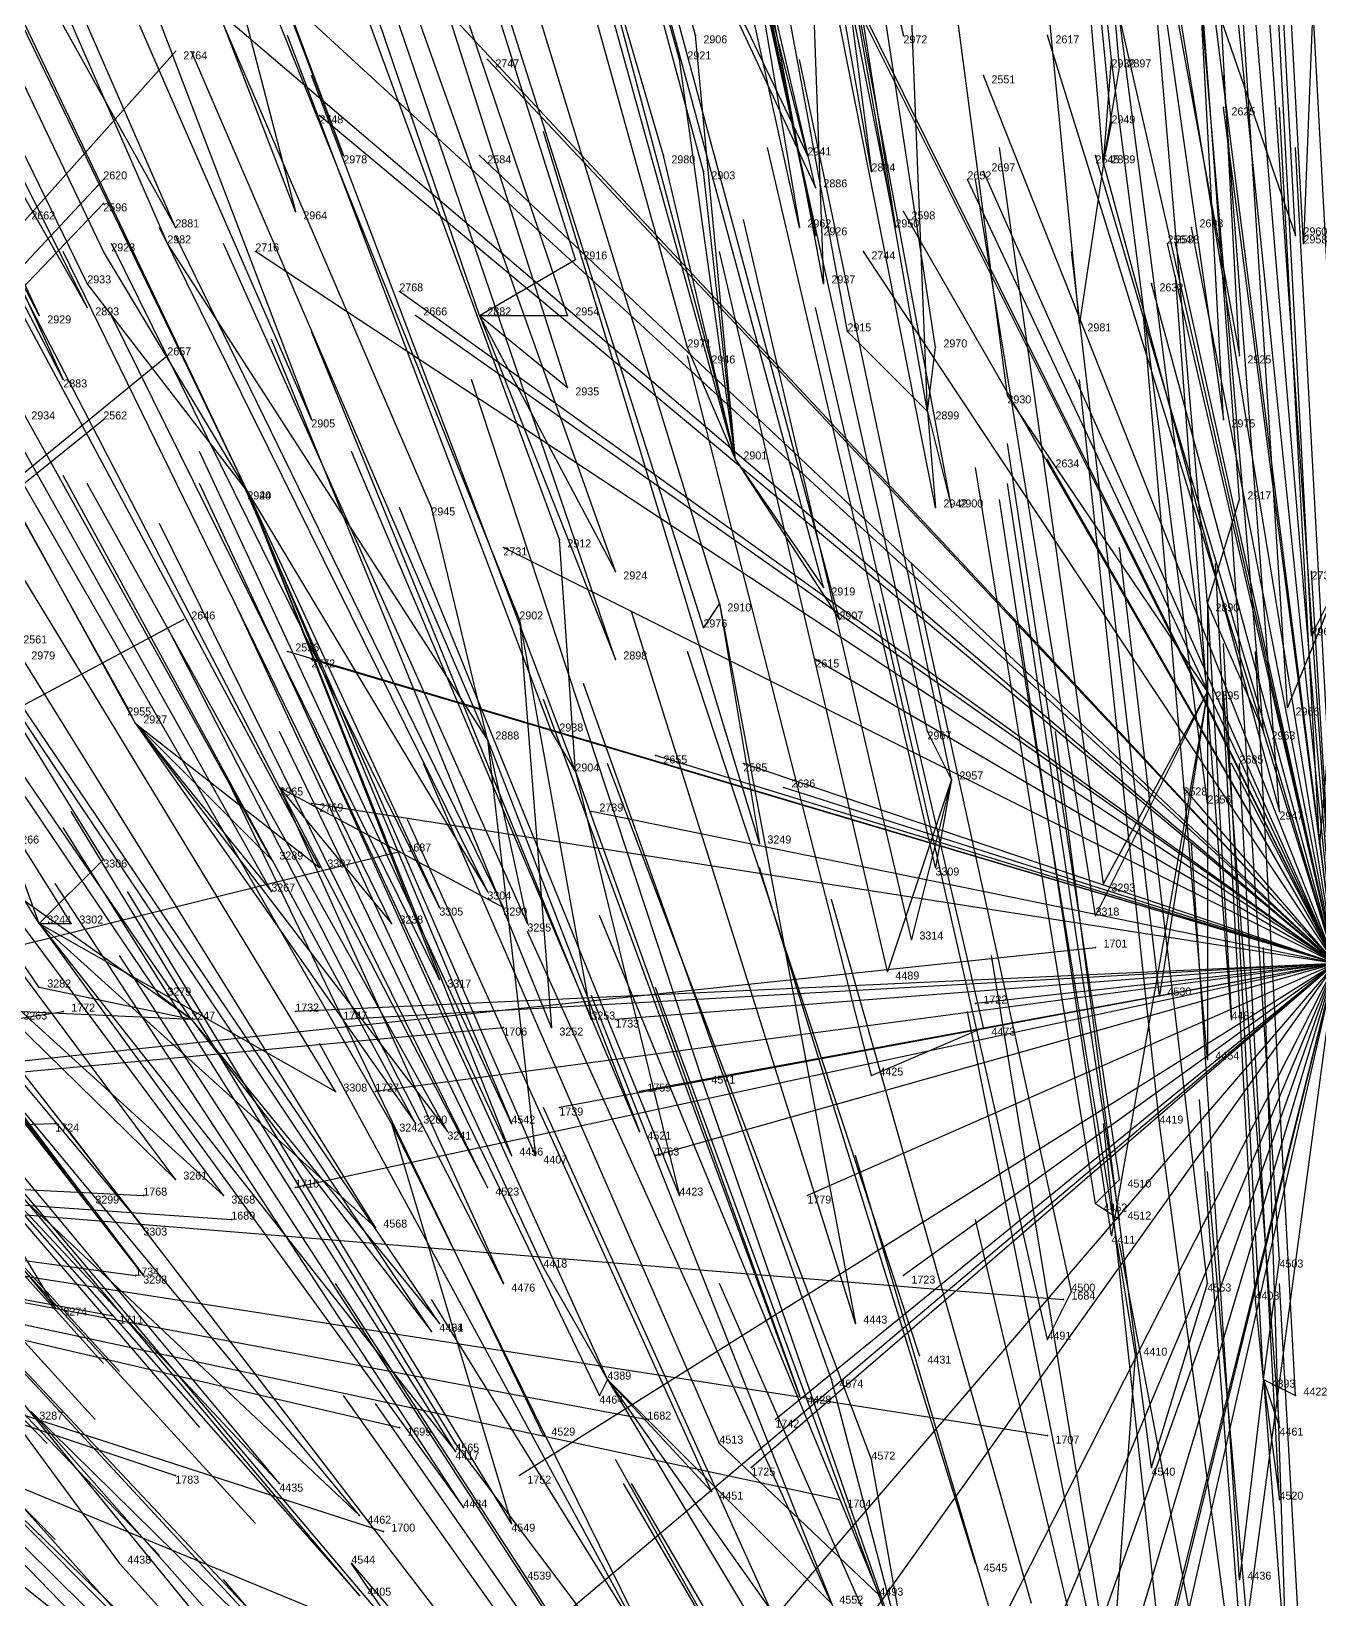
# Model space of a CAD drawing. Extents: x -0.5 to 0.59, y -0.5 to 0.58.
# Drawn here: x -0.169 to -0.008, y 0.1605 to 0.3565 of the extents above; entities that cross this region are included whole.
import ezdxf

# ---------------------------------------------------------------- set-up
doc = ezdxf.new("R2010")
doc.units = 0
for name, color, linetype in [('Facilities', 3, 'CONTINUOUS'), ('Facilities_lines', 3, 'CONTINUOUS'), ('Normals', 1, 'CONTINUOUS'), ('Source_points', 5, 'CONTINUOUS'), ('Text', 3, 'CONTINUOUS')]:
    doc.layers.add(name, color=color, linetype=linetype)

msp = doc.modelspace()

# ---------------------------------------------------------------- linework, layer by layer
at = {"layer": 'Facilities', "color": 3}
for p in [(-0.035, 0.34, -0.855), (-0.113, 0.321, -0.851), (-0.057, 0.309, -0.785), (-0.081, 0.303, -0.785), (-0.142, 0.299, -0.828), (-0.083, 0.285, -0.741), (-0.022, 0.285, -0.714), (-0.108, 0.283, -0.759), (-0.022, 0.274, -0.686), (-0.156, 0.27, -0.78), (-0.112, 0.268, -0.727), (-0.101, 0.264, -0.708), (-0.054, 0.263, -0.672), (-0.138, 0.262, -0.74), (-0.168, 0.245, -0.743), (-0.149, 0.233, -0.692), (-0.064, 0.226, -0.587), (-0.124, 0.22, -0.631), (-0.036, 0.21, -0.532), (-0.042, 0.193, -0.494), (-0.058, 0.191, -0.498), (-0.097, 0.188, -0.53), (-0.015, 0.188, -0.471), (-0.105, 0.181, -0.524), (-0.029, 0.177, -0.449), (-0.051, 0.165, -0.431), (-0.063, 0.161, -0.433)]:
    msp.add_point(p, dxfattribs=at)
at = {"layer": 'Facilities_lines', "color": 3}
for p, q in [((-0.156, 0.411, -1.1), (-0.136, 0.334, -0.9)), ((-0.156, 0.411, -1.1), (-0.13, 0.341, -0.912)), ((-0.105, 0.41, -1.057), (-0.071, 0.337, -0.862)), ((-0.105, 0.41, -1.057), (-0.072, 0.341, -0.871)), ((-0.073, 0.408, -1.037), (-0.064, 0.339, -0.863)), ((-0.073, 0.408, -1.037), (-0.07, 0.325, -0.832)), ((-0.073, 0.408, -1.037), (-0.061, 0.332, -0.844)), ((-0.073, 0.408, -1.037), (-0.06, 0.356, -0.903)), ((-0.191, 0.404, -1.118), (-0.151, 0.332, -0.912)), ((-0.006, 0.24, -1.25), (-0.026, 0.397, -1.25)), ((-0.006, 0.24, -1.25), (-0.019, 0.394, -1.25)), ((-0.032, 0.392, -0.984), (-0.018, 0.316, -0.79)), ((-0.032, 0.392, -0.984), (-0.011, 0.331, -0.828)), ((-0.032, 0.392, -0.984), (-0.02, 0.308, -0.771)), ((-0.006, 0.24, -1.25), (-0.04, 0.389, -1.25)), ((-0.006, 0.24, -1.25), (-0.08, 0.388, -1.25)), ((-0.006, 0.24, -1.25), (-0.079, 0.387, -1.25)), ((-0.198, 0.385, -1.082), (-0.165, 0.313, -0.884)), ((-0.198, 0.385, -1.082), (-0.162, 0.322, -0.9)), ((-0.198, 0.385, -1.082), (-0.168, 0.321, -0.905)), ((-0.082, 0.385, -0.985), (-0.071, 0.331, -0.847)), ((-0.082, 0.385, -0.985), (-0.073, 0.332, -0.851)), ((-0.008, 0.381, -0.952), (-0.01, 0.33, -0.826)), ((-0.158, 0.371, -1.007), (-0.134, 0.308, -0.84)), ((-0.006, 0.24, -1.25), (-0.015, 0.369, -1.25)), ((-0.006, 0.24, -1.25), (-0.027, 0.368, -1.25)), ((-0.006, 0.24, -1.25), (-0.143, 0.366, -1.25)), ((-0.006, 0.24, -1.25), (-0.019, 0.366, -1.25)), ((-0.006, 0.24, -1.25), (-0.148, 0.361, -1.25)), ((-0.006, 0.24, -1.25), (-0.117, 0.359, -1.25)), ((-0.057, 0.309, -0.785), (-0.059, 0.359, -0.909)), ((-0.081, 0.303, -0.785), (-0.086, 0.356, -0.915)), ((-0.006, 0.24, -1.25), (-0.042, 0.356, -1.25)), ((-0.273, 0.217, -1.25), (-0.151, 0.354, -1.25)), ((-0.006, 0.24, -1.25), (-0.112, 0.353, -1.25)), ((-0.081, 0.303, -0.785), (-0.088, 0.353, -0.91)), ((-0.035, 0.34, -0.855), (-0.034, 0.353, -0.886)), ((-0.006, 0.24, -1.25), (-0.05, 0.351, -1.25)), ((-0.035, 0.34, -0.855), (-0.033, 0.352, -0.884)), ((-0.006, 0.24, -1.25), (-0.02, 0.347, -1.25)), ((-0.006, 0.24, -1.25), (-0.133, 0.346, -1.25)), ((-0.035, 0.34, -0.855), (-0.034, 0.345, -0.868)), ((-0.006, 0.24, -1.25), (-0.113, 0.341, -1.25)), ((-0.081, 0.303, -0.785), (-0.09, 0.341, -0.88)), ((-0.035, 0.34, -0.855), (-0.038, 0.32, -0.805)), ((-0.006, 0.24, -1.25), (-0.036, 0.341, -1.25)), ((-0.035, 0.34, -0.855), (-0.013, 0.259, -0.648)), ((-0.273, 0.217, -1.25), (-0.16, 0.338, -1.25)), ((-0.081, 0.303, -0.785), (-0.085, 0.339, -0.873)), ((-0.006, 0.24, -1.25), (-0.052, 0.338, -1.25)), ((-0.006, 0.24, -1.25), (-0.05, 0.339, -1.25)), ((-0.273, 0.217, -1.25), (-0.16, 0.335, -1.25)), ((-0.006, 0.24, -1.25), (-0.06, 0.334, -1.25)), ((-0.006, 0.24, -1.25), (-0.024, 0.332, -1.25)), ((-0.112, 0.268, -0.727), (-0.152, 0.33, -0.909)), ((-0.006, 0.24, -1.25), (-0.027, 0.33, -1.25)), ((-0.006, 0.24, -1.25), (-0.026, 0.33, -1.25)), ((-0.142, 0.299, -0.828), (-0.16, 0.329, -0.915)), ((-0.006, 0.24, -1.25), (-0.141, 0.329, -1.25)), ((-0.113, 0.321, -0.851), (-0.101, 0.328, -0.858)), ((-0.006, 0.24, -1.25), (-0.065, 0.329, -1.25)), ((-0.142, 0.299, -0.828), (-0.162, 0.325, -0.909)), ((-0.006, 0.24, -1.25), (-0.123, 0.324, -1.25)), ((-0.006, 0.24, -1.25), (-0.029, 0.325, -1.25)), ((-0.006, 0.24, -1.25), (-0.121, 0.321, -1.25)), ((-0.113, 0.321, -0.851), (-0.096, 0.278, -0.735)), ((-0.113, 0.321, -0.851), (-0.096, 0.289, -0.76)), ((-0.113, 0.321, -0.851), (-0.102, 0.312, -0.82)), ((-0.113, 0.321, -0.851), (-0.102, 0.321, -0.843)), ((-0.057, 0.309, -0.785), (-0.067, 0.319, -0.816)), ((-0.273, 0.217, -1.25), (-0.152, 0.316, -1.25)), ((-0.081, 0.303, -0.785), (-0.087, 0.317, -0.823)), ((-0.057, 0.309, -0.785), (-0.056, 0.317, -0.805)), ((-0.081, 0.303, -0.785), (-0.084, 0.315, -0.816)), ((-0.022, 0.274, -0.686), (-0.047, 0.311, -0.786)), ((-0.273, 0.217, -1.25), (-0.16, 0.308, -1.25)), ((-0.057, 0.309, -0.785), (-0.054, 0.297, -0.755)), ((-0.057, 0.309, -0.785), (-0.056, 0.297, -0.756)), ((-0.081, 0.303, -0.785), (-0.068, 0.283, -0.728)), ((-0.081, 0.303, -0.785), (-0.07, 0.287, -0.738)), ((-0.006, 0.24, -1.25), (-0.042, 0.303, -1.25)), ((-0.142, 0.299, -0.828), (-0.142, 0.299, -0.828)), ((-0.142, 0.299, -0.828), (-0.112, 0.249, -0.682)), ((-0.142, 0.299, -0.828), (-0.118, 0.247, -0.684)), ((-0.142, 0.299, -0.828), (-0.118, 0.238, -0.663)), ((-0.142, 0.299, -0.828), (-0.109, 0.216, -0.605)), ((-0.142, 0.299, -0.828), (-0.109, 0.22, -0.615)), ((-0.022, 0.285, -0.714), (-0.018, 0.298, -0.748)), ((-0.112, 0.268, -0.727), (-0.119, 0.297, -0.8)), ((-0.101, 0.264, -0.708), (-0.103, 0.293, -0.776)), ((-0.006, 0.24, -1.25), (-0.11, 0.292, -1.25)), ((-0.005, 0.289, -0.722), (-0.012, 0.272, -0.68)), ((-0.006, 0.24, -1.25), (-0.009, 0.289, -1.25)), ((-0.005, 0.289, -0.722), (-0.009, 0.281, -0.703)), ((-0.005, 0.289, -0.722), (-0.008, 0.255, -0.637)), ((-0.083, 0.285, -0.741), (-0.085, 0.282, -0.737)), ((-0.083, 0.285, -0.741), (-0.078, 0.255, -0.667)), ((-0.083, 0.285, -0.741), (-0.066, 0.195, -0.515)), ((-0.022, 0.285, -0.714), (-0.015, 0.269, -0.673)), ((-0.022, 0.285, -0.714), (-0.022, 0.228, -0.573)), ((-0.022, 0.285, -0.714), (-0.019, 0.233, -0.585)), ((-0.273, 0.217, -1.25), (-0.15, 0.283, -1.25)), ((-0.108, 0.283, -0.759), (-0.104, 0.232, -0.635)), ((-0.108, 0.283, -0.759), (-0.099, 0.233, -0.633)), ((-0.006, 0.24, -1.25), (-0.137, 0.279, -1.25)), ((-0.006, 0.24, -1.25), (-0.134, 0.278, -1.25)), ((-0.006, 0.24, -1.25), (-0.071, 0.278, -1.25)), ((-0.022, 0.274, -0.686), (-0.036, 0.246, -0.622)), ((-0.022, 0.274, -0.686), (-0.035, 0.25, -0.63)), ((-0.022, 0.274, -0.686), (-0.034, 0.206, -0.522)), ((-0.022, 0.274, -0.686), (-0.028, 0.236, -0.595)), ((-0.022, 0.274, -0.686), (-0.022, 0.26, -0.653)), ((-0.156, 0.27, -0.78), (-0.157, 0.272, -0.784)), ((-0.156, 0.27, -0.78), (-0.117, 0.219, -0.62)), ((-0.156, 0.27, -0.78), (-0.121, 0.22, -0.628)), ((-0.156, 0.27, -0.78), (-0.139, 0.249, -0.714)), ((-0.156, 0.27, -0.78), (-0.139, 0.253, -0.722)), ((-0.156, 0.27, -0.78), (-0.133, 0.252, -0.712)), ((-0.101, 0.264, -0.708), (-0.104, 0.269, -0.721)), ((-0.054, 0.263, -0.672), (-0.057, 0.269, -0.686)), ((-0.112, 0.268, -0.727), (-0.107, 0.245, -0.669)), ((-0.112, 0.268, -0.727), (-0.106, 0.216, -0.601)), ((-0.112, 0.268, -0.727), (-0.093, 0.219, -0.594)), ((-0.006, 0.24, -1.25), (-0.091, 0.266, -1.25)), ((-0.006, 0.24, -1.25), (-0.08, 0.265, -1.25)), ((-0.006, 0.24, -1.25), (-0.019, 0.265, -1.25)), ((-0.101, 0.264, -0.708), (-0.088, 0.211, -0.573)), ((-0.101, 0.264, -0.708), (-0.073, 0.186, -0.499)), ((-0.054, 0.263, -0.672), (-0.062, 0.239, -0.617)), ((-0.054, 0.263, -0.672), (-0.059, 0.243, -0.626)), ((-0.054, 0.263, -0.672), (-0.056, 0.252, -0.645)), ((-0.201, 0.262, -0.825), (-0.151, 0.213, -0.652)), ((-0.201, 0.262, -0.825), (-0.145, 0.211, -0.64)), ((-0.201, 0.262, -0.825), (-0.155, 0.201, -0.634)), ((-0.201, 0.262, -0.825), (-0.162, 0.21, -0.663)), ((-0.201, 0.262, -0.825), (-0.155, 0.207, -0.646)), ((-0.138, 0.262, -0.74), (-0.124, 0.245, -0.687)), ((-0.138, 0.262, -0.74), (-0.11, 0.247, -0.675)), ((-0.138, 0.262, -0.74), (-0.11, 0.2, -0.569)), ((-0.138, 0.262, -0.74), (-0.112, 0.212, -0.599)), ((-0.006, 0.24, -1.25), (-0.075, 0.262, -1.25)), ((-0.006, 0.24, -1.25), (-0.025, 0.262, -1.25)), ((-0.006, 0.24, -1.25), (-0.134, 0.26, -1.25)), ((-0.006, 0.24, -1.25), (-0.099, 0.259, -1.25)), ((-0.149, 0.233, -0.692), (-0.18, 0.255, -0.781)), ((-0.168, 0.245, -0.743), (-0.172, 0.256, -0.77)), ((-0.273, 0.217, -1.25), (-0.123, 0.254, -1.25)), ((-0.168, 0.245, -0.743), (-0.16, 0.253, -0.748)), ((-0.168, 0.245, -0.743), (-0.164, 0.245, -0.737)), ((-0.168, 0.245, -0.743), (-0.131, 0.224, -0.649)), ((-0.168, 0.245, -0.743), (-0.116, 0.179, -0.533)), ((-0.168, 0.245, -0.743), (-0.115, 0.172, -0.518)), ((-0.168, 0.245, -0.743), (-0.126, 0.207, -0.606)), ((-0.273, 0.217, -1.25), (-0.036, 0.242, -1.25)), ((-0.006, 0.24, -1.25), (-0.136, 0.212, -1.25)), ((-0.006, 0.24, -1.25), (-0.136, 0.234, -1.25)), ((-0.006, 0.24, -1.25), (-0.13, 0.233, -1.25)), ((-0.006, 0.24, -1.25), (-0.126, 0.224, -1.25)), ((-0.006, 0.24, -1.25), (-0.115, 0.148, -1.25)), ((-0.006, 0.24, -1.25), (-0.108, 0.176, -1.25)), ((-0.006, 0.24, -1.25), (-0.103, 0.222, -1.25)), ((-0.006, 0.24, -1.25), (-0.096, 0.233, -1.25)), ((-0.006, 0.24, -1.25), (-0.093, 0.224, -1.25)), ((-0.006, 0.24, -1.25), (-0.091, 0.216, -1.25)), ((-0.006, 0.24, -1.25), (-0.085, 0.148, -1.25)), ((-0.006, 0.24, -1.25), (-0.079, 0.177, -1.25)), ((-0.006, 0.24, -1.25), (-0.076, 0.102, -1.25)), ((-0.006, 0.24, -1.25), (-0.076, 0.183, -1.25)), ((-0.006, 0.24, -1.25), (-0.072, 0.211, -1.25)), ((-0.006, 0.24, -1.25), (-0.068, 0.153, -1.25)), ((-0.006, 0.24, -1.25), (-0.062, 0.107, -1.25)), ((-0.006, 0.24, -1.25), (-0.06, 0.201, -1.25)), ((-0.006, 0.24, -1.25), (-0.051, 0.235, -1.25)), ((-0.006, 0.24, -1.25), (-0.045, 0.082, -1.25)), ((-0.006, 0.24, -1.25), (-0.043, 0.136, -1.25)), ((-0.006, 0.24, -1.25), (-0.038, 0.133, -1.25)), ((-0.006, 0.24, -1.25), (-0.035, 0.124, -1.25)), ((-0.006, 0.24, -1.25), (-0.026, 0.152, -1.25)), ((-0.006, 0.24, -1.25), (-0.022, 0.121, -1.25)), ((-0.149, 0.233, -0.692), (-0.168, 0.237, -0.726)), ((-0.149, 0.233, -0.692), (-0.153, 0.236, -0.703)), ((-0.273, 0.217, -1.25), (-0.165, 0.234, -1.25)), ((-0.149, 0.233, -0.692), (-0.171, 0.234, -0.724)), ((-0.273, 0.217, -1.25), (-0.11, 0.232, -1.25)), ((-0.149, 0.233, -0.692), (-0.119, 0.194, -0.57)), ((-0.149, 0.233, -0.692), (-0.118, 0.195, -0.569)), ((-0.064, 0.226, -0.587), (-0.05, 0.232, -0.592)), ((-0.059, 0.15, -0.403), (-0.085, 0.225, -0.602)), ((-0.273, 0.217, -1.25), (-0.166, 0.22, -1.25)), ((-0.18, 0.22, -0.711), (-0.166, 0.197, -0.643)), ((-0.18, 0.22, -0.711), (-0.128, 0.161, -0.514)), ((-0.18, 0.22, -0.711), (-0.138, 0.175, -0.557)), ((-0.18, 0.22, -0.711), (-0.128, 0.171, -0.533)), ((-0.124, 0.22, -0.631), (-0.109, 0.17, -0.505)), ((-0.124, 0.22, -0.631), (-0.089, 0.149, -0.434)), ((-0.016, 0.131, -0.329), (-0.028, 0.22, -0.555)), ((-0.197, 0.218, -0.736), (-0.158, 0.165, -0.571)), ((-0.197, 0.218, -0.736), (-0.148, 0.158, -0.542)), ((-0.273, 0.217, -1.25), (-0.092, 0.183, -1.25)), ((-0.273, 0.217, -1.25), (-0.04, 0.198, -1.25)), ((-0.273, 0.217, -1.25), (-0.144, 0.208, -1.25)), ((-0.273, 0.217, -1.25), (-0.123, 0.182, -1.25)), ((-0.273, 0.217, -1.25), (-0.125, 0.169, -1.25)), ((-0.273, 0.217, -1.25), (-0.082, 0.138, -1.25)), ((-0.273, 0.217, -1.25), (-0.068, 0.173, -1.25)), ((-0.273, 0.217, -1.25), (-0.042, 0.181, -1.25)), ((-0.273, 0.217, -1.25), (-0.159, 0.196, -1.25)), ((-0.273, 0.217, -1.25), (-0.156, 0.201, -1.25)), ((-0.273, 0.217, -1.25), (-0.155, 0.211, -1.25)), ((-0.273, 0.217, -1.25), (-0.151, 0.176, -1.25)), ((-0.036, 0.21, -0.532), (-0.033, 0.213, -0.538)), ((-0.036, 0.21, -0.532), (-0.033, 0.208, -0.527)), ((-0.097, 0.188, -0.53), (-0.105, 0.202, -0.57)), ((-0.015, 0.188, -0.471), (-0.013, 0.203, -0.507)), ((-0.029, 0.177, -0.449), (-0.022, 0.2, -0.502)), ((-0.042, 0.193, -0.494), (-0.039, 0.199, -0.508)), ((-0.015, 0.188, -0.471), (-0.016, 0.198, -0.497)), ((-0.034, 0.15, -0.385), (-0.031, 0.191, -0.484)), ((-0.097, 0.188, -0.53), (-0.098, 0.186, -0.526)), ((-0.097, 0.188, -0.53), (-0.084, 0.174, -0.482)), ((-0.097, 0.188, -0.53), (-0.067, 0.138, -0.383)), ((-0.097, 0.188, -0.53), (-0.046, 0.116, -0.313)), ((-0.097, 0.188, -0.53), (-0.069, 0.16, -0.436)), ((-0.059, 0.15, -0.403), (-0.069, 0.188, -0.499)), ((-0.015, 0.188, -0.471), (-0.018, 0.163, -0.411)), ((-0.015, 0.188, -0.471), (-0.011, 0.186, -0.467)), ((-0.015, 0.188, -0.471), (-0.012, 0.149, -0.374)), ((-0.015, 0.188, -0.471), (-0.013, 0.182, -0.455)), ((-0.015, 0.188, -0.471), (-0.013, 0.173, -0.434)), ((-0.169, 0.184, -0.624), (-0.11, 0.126, -0.418)), ((-0.07, 0.119, -0.345), (-0.116, 0.18, -0.535)), ((-0.063, 0.161, -0.433), (-0.083, 0.18, -0.496)), ((-0.19, 0.178, -0.65), (-0.123, 0.125, -0.439)), ((-0.059, 0.15, -0.403), (-0.064, 0.178, -0.473)), ((-0.088, 0.105, -0.342), (-0.129, 0.165, -0.524)), ((-0.081, 0.123, -0.368), (-0.108, 0.164, -0.49))]:
    msp.add_line(p, q, dxfattribs=at)
at = {"layer": 'Normals', "color": 1}
for p, q in [((-0.06, 0.356, -0.903), (-0.078, 0.447, -0.865)), ((-0.086, 0.356, -0.915), (-0.11, 0.446, -0.879)), ((-0.034, 0.353, -0.886), (-0.044, 0.445, -0.848)), ((-0.088, 0.353, -0.91), (-0.113, 0.443, -0.874)), ((-0.033, 0.352, -0.884), (-0.041, 0.444, -0.845)), ((-0.034, 0.345, -0.868), (-0.043, 0.437, -0.83)), ((-0.035, 0.34, -0.855), (-0.043, 0.432, -0.817)), ((-0.09, 0.341, -0.88), (-0.116, 0.43, -0.844)), ((-0.072, 0.341, -0.871), (-0.095, 0.431, -0.834)), ((-0.064, 0.339, -0.863), (-0.08, 0.43, -0.825)), ((-0.13, 0.341, -0.912), (-0.163, 0.428, -0.875)), ((-0.085, 0.339, -0.873), (-0.109, 0.428, -0.836)), ((-0.071, 0.337, -0.862), (-0.092, 0.427, -0.824)), ((-0.073, 0.332, -0.851), (-0.093, 0.423, -0.813)), ((-0.071, 0.331, -0.847), (-0.09, 0.422, -0.81)), ((-0.061, 0.332, -0.844), (-0.079, 0.423, -0.806)), ((-0.011, 0.331, -0.828), (-0.016, 0.423, -0.79)), ((-0.01, 0.33, -0.826), (-0.015, 0.422, -0.788)), ((-0.136, 0.334, -0.9), (-0.169, 0.42, -0.864)), ((-0.151, 0.332, -0.912), (-0.188, 0.417, -0.875)), ((-0.101, 0.328, -0.858), (-0.129, 0.417, -0.822)), ((-0.07, 0.325, -0.832), (-0.087, 0.416, -0.794)), ((-0.152, 0.33, -0.909), (-0.189, 0.415, -0.872)), ((-0.16, 0.329, -0.915), (-0.2, 0.413, -0.878)), ((-0.038, 0.32, -0.805), (-0.047, 0.412, -0.766)), ((-0.102, 0.321, -0.843), (-0.132, 0.41, -0.806)), ((-0.067, 0.319, -0.816), (-0.084, 0.411, -0.779)), ((-0.162, 0.325, -0.909), (-0.203, 0.409, -0.872)), ((-0.113, 0.321, -0.851), (-0.143, 0.409, -0.814)), ((-0.056, 0.317, -0.805), (-0.07, 0.409, -0.767)), ((-0.018, 0.316, -0.79), (-0.023, 0.408, -0.752)), ((-0.087, 0.317, -0.823), (-0.112, 0.407, -0.786)), ((-0.162, 0.322, -0.9), (-0.203, 0.404, -0.862)), ((-0.084, 0.315, -0.816), (-0.108, 0.405, -0.779)), ((-0.168, 0.321, -0.905), (-0.211, 0.403, -0.867)), ((-0.047, 0.311, -0.786), (-0.059, 0.402, -0.748)), ((-0.102, 0.312, -0.82), (-0.13, 0.4, -0.783)), ((-0.057, 0.309, -0.785), (-0.073, 0.4, -0.747)), ((-0.02, 0.308, -0.771), (-0.025, 0.4, -0.734)), ((-0.165, 0.313, -0.884), (-0.208, 0.395, -0.846)), ((-0.134, 0.308, -0.84), (-0.171, 0.393, -0.801)), ((-0.081, 0.303, -0.785), (-0.106, 0.393, -0.747)), ((-0.018, 0.298, -0.748), (-0.025, 0.391, -0.711)), ((-0.056, 0.297, -0.756), (-0.074, 0.388, -0.718)), ((-0.054, 0.297, -0.755), (-0.071, 0.388, -0.717)), ((-0.142, 0.299, -0.828), (-0.182, 0.383, -0.79)), ((-0.119, 0.297, -0.8), (-0.156, 0.383, -0.764)), ((-0.142, 0.299, -0.828), (-0.182, 0.382, -0.789)), ((-0.005, 0.289, -0.722), (-0.01, 0.382, -0.686)), ((-0.103, 0.293, -0.776), (-0.135, 0.38, -0.739)), ((-0.022, 0.285, -0.714), (-0.03, 0.378, -0.678)), ((-0.096, 0.289, -0.76), (-0.127, 0.376, -0.723)), ((-0.07, 0.287, -0.738), (-0.094, 0.376, -0.7)), ((-0.009, 0.281, -0.703), (-0.014, 0.375, -0.668)), ((-0.083, 0.285, -0.741), (-0.11, 0.373, -0.703)), ((-0.068, 0.283, -0.728), (-0.092, 0.372, -0.689)), ((-0.108, 0.283, -0.759), (-0.143, 0.37, -0.722)), ((-0.085, 0.282, -0.737), (-0.113, 0.37, -0.699)), ((-0.096, 0.278, -0.735), (-0.126, 0.366, -0.698)), ((-0.022, 0.274, -0.686), (-0.034, 0.366, -0.649)), ((-0.012, 0.272, -0.68), (-0.018, 0.365, -0.644)), ((-0.015, 0.269, -0.673), (-0.023, 0.362, -0.637)), ((-0.057, 0.269, -0.686), (-0.077, 0.359, -0.648)), ((-0.104, 0.269, -0.721), (-0.137, 0.356, -0.685)), ((-0.042, 0.356, -1.25), (-0.042, 0.356, -1.15)), ((-0.157, 0.272, -0.784), (-0.202, 0.353, -0.749)), ((-0.151, 0.354, -1.25), (-0.151, 0.354, -1.15)), ((-0.112, 0.268, -0.727), (-0.149, 0.354, -0.69)), ((-0.112, 0.353, -1.25), (-0.112, 0.353, -1.15)), ((-0.054, 0.263, -0.672), (-0.073, 0.353, -0.633)), ((-0.022, 0.26, -0.653), (-0.034, 0.353, -0.616)), ((-0.156, 0.27, -0.78), (-0.201, 0.352, -0.744)), ((-0.101, 0.264, -0.708), (-0.134, 0.351, -0.67)), ((-0.05, 0.351, -1.25), (-0.05, 0.351, -1.15)), ((-0.013, 0.259, -0.648), (-0.02, 0.351, -0.61)), ((-0.02, 0.347, -1.25), (-0.02, 0.347, -1.15)), ((-0.008, 0.255, -0.637), (-0.013, 0.347, -0.6)), ((-0.138, 0.262, -0.74), (-0.181, 0.345, -0.704)), ((-0.133, 0.346, -1.25), (-0.133, 0.346, -1.15)), ((-0.078, 0.255, -0.667), (-0.105, 0.344, -0.629)), ((-0.056, 0.252, -0.645), (-0.077, 0.342, -0.607)), ((-0.035, 0.25, -0.63), (-0.048, 0.342, -0.593)), ((-0.006, 0.25, -0.624), (-0.011, 0.342, -0.587)), ((-0.113, 0.341, -1.25), (-0.113, 0.341, -1.15)), ((-0.036, 0.341, -1.25), (-0.036, 0.341, -1.15)), ((-0.16, 0.338, -1.25), (-0.16, 0.338, -1.15)), ((-0.052, 0.338, -1.25), (-0.052, 0.338, -1.15)), ((-0.036, 0.246, -0.622), (-0.051, 0.338, -0.584)), ((-0.05, 0.339, -1.25), (-0.05, 0.339, -1.15)), ((-0.139, 0.253, -0.722), (-0.184, 0.334, -0.685)), ((-0.133, 0.252, -0.712), (-0.177, 0.334, -0.676)), ((-0.16, 0.335, -1.25), (-0.16, 0.335, -1.15)), ((-0.06, 0.334, -1.25), (-0.06, 0.334, -1.15)), ((-0.16, 0.253, -0.748), (-0.209, 0.332, -0.71)), ((-0.112, 0.249, -0.682), (-0.153, 0.332, -0.645)), ((-0.059, 0.243, -0.626), (-0.08, 0.333, -0.588)), ((-0.024, 0.332, -1.25), (-0.024, 0.332, -1.15)), ((-0.139, 0.249, -0.714), (-0.185, 0.331, -0.677)), ((-0.118, 0.247, -0.684), (-0.159, 0.33, -0.647)), ((-0.11, 0.247, -0.675), (-0.151, 0.331, -0.639)), ((-0.107, 0.245, -0.669), (-0.145, 0.33, -0.631)), ((-0.027, 0.33, -1.25), (-0.027, 0.33, -1.15)), ((-0.026, 0.33, -1.25), (-0.026, 0.33, -1.15)), ((-0.124, 0.245, -0.687), (-0.165, 0.329, -0.651)), ((-0.141, 0.329, -1.25), (-0.141, 0.329, -1.15)), ((-0.062, 0.239, -0.617), (-0.083, 0.329, -0.578)), ((-0.065, 0.329, -1.25), (-0.065, 0.329, -1.15)), ((-0.028, 0.236, -0.595), (-0.039, 0.329, -0.559)), ((-0.019, 0.233, -0.585), (-0.026, 0.326, -0.547)), ((-0.123, 0.324, -1.25), (-0.123, 0.324, -1.15)), ((-0.029, 0.325, -1.25), (-0.029, 0.325, -1.15)), ((-0.168, 0.245, -0.743), (-0.217, 0.323, -0.705)), ((-0.164, 0.245, -0.737), (-0.213, 0.323, -0.699)), ((-0.05, 0.232, -0.592), (-0.071, 0.322, -0.555)), ((-0.118, 0.238, -0.663), (-0.159, 0.321, -0.625)), ((-0.121, 0.321, -1.25), (-0.121, 0.321, -1.15)), ((-0.022, 0.228, -0.573), (-0.03, 0.321, -0.536)), ((-0.104, 0.232, -0.635), (-0.139, 0.318, -0.597)), ((-0.099, 0.233, -0.633), (-0.134, 0.319, -0.596)), ((-0.152, 0.316, -1.25), (-0.152, 0.316, -1.15)), ((-0.064, 0.226, -0.587), (-0.087, 0.316, -0.55)), ((-0.168, 0.237, -0.726), (-0.22, 0.313, -0.688)), ((-0.153, 0.236, -0.703), (-0.205, 0.313, -0.665)), ((-0.085, 0.225, -0.602), (-0.114, 0.313, -0.564)), ((-0.028, 0.22, -0.555), (-0.038, 0.313, -0.518)), ((-0.149, 0.233, -0.692), (-0.202, 0.31, -0.655)), ((-0.16, 0.308, -1.25), (-0.16, 0.308, -1.15)), ((-0.109, 0.22, -0.615), (-0.148, 0.304, -0.577)), ((-0.093, 0.219, -0.594), (-0.129, 0.304, -0.557)), ((-0.033, 0.213, -0.538), (-0.047, 0.305, -0.501)), ((-0.131, 0.224, -0.649), (-0.179, 0.303, -0.611)), ((-0.036, 0.21, -0.532), (-0.051, 0.302, -0.496)), ((-0.042, 0.303, -1.25), (-0.042, 0.303, -1.15)), ((-0.124, 0.22, -0.631), (-0.17, 0.3, -0.593)), ((-0.121, 0.22, -0.628), (-0.165, 0.301, -0.591)), ((-0.117, 0.219, -0.62), (-0.162, 0.3, -0.583)), ((-0.109, 0.216, -0.605), (-0.148, 0.3, -0.568)), ((-0.106, 0.216, -0.601), (-0.143, 0.301, -0.564)), ((-0.033, 0.208, -0.527), (-0.047, 0.3, -0.489)), ((-0.034, 0.206, -0.522), (-0.048, 0.298, -0.485)), ((-0.088, 0.211, -0.573), (-0.123, 0.297, -0.534)), ((-0.112, 0.212, -0.599), (-0.153, 0.295, -0.562)), ((-0.013, 0.203, -0.507), (-0.019, 0.295, -0.469)), ((-0.11, 0.292, -1.25), (-0.11, 0.292, -1.15)), ((-0.022, 0.2, -0.502), (-0.033, 0.292, -0.465)), ((-0.039, 0.199, -0.508), (-0.059, 0.29, -0.472)), ((-0.016, 0.198, -0.497), (-0.021, 0.29, -0.458)), ((-0.009, 0.289, -1.25), (-0.009, 0.289, -1.15)), ((-0.151, 0.213, -0.652), (-0.206, 0.287, -0.614)), ((-0.145, 0.211, -0.64), (-0.2, 0.285, -0.603)), ((-0.126, 0.207, -0.606), (-0.175, 0.286, -0.57)), ((-0.105, 0.202, -0.57), (-0.144, 0.286, -0.532)), ((-0.042, 0.193, -0.494), (-0.063, 0.285, -0.46)), ((-0.162, 0.21, -0.663), (-0.218, 0.283, -0.625)), ((-0.15, 0.283, -1.25), (-0.15, 0.283, -1.15)), ((-0.066, 0.195, -0.515), (-0.094, 0.284, -0.478)), ((-0.031, 0.191, -0.484), (-0.046, 0.283, -0.448)), ((-0.11, 0.2, -0.569), (-0.152, 0.282, -0.532)), ((-0.155, 0.207, -0.646), (-0.212, 0.28, -0.608)), ((-0.137, 0.279, -1.25), (-0.137, 0.279, -1.15)), ((-0.058, 0.191, -0.498), (-0.087, 0.279, -0.462)), ((-0.015, 0.188, -0.471), (-0.02, 0.28, -0.433)), ((-0.011, 0.186, -0.467), (-0.016, 0.279, -0.428)), ((-0.134, 0.278, -1.25), (-0.134, 0.278, -1.15)), ((-0.071, 0.278, -1.25), (-0.071, 0.278, -1.15)), ((-0.069, 0.188, -0.499), (-0.1, 0.275, -0.462)), ((-0.155, 0.201, -0.634), (-0.212, 0.274, -0.597)), ((-0.073, 0.186, -0.499), (-0.105, 0.273, -0.461)), ((-0.013, 0.182, -0.455), (-0.02, 0.274, -0.417)), ((-0.119, 0.194, -0.57), (-0.171, 0.272, -0.533)), ((-0.118, 0.195, -0.569), (-0.17, 0.272, -0.532)), ((-0.097, 0.188, -0.53), (-0.135, 0.272, -0.49)), ((-0.098, 0.186, -0.526), (-0.138, 0.269, -0.486)), ((-0.029, 0.177, -0.449), (-0.041, 0.269, -0.41)), ((-0.166, 0.197, -0.643), (-0.225, 0.268, -0.606)), ((-0.083, 0.18, -0.496), (-0.12, 0.265, -0.458)), ((-0.064, 0.178, -0.473), (-0.097, 0.265, -0.437)), ((-0.091, 0.266, -1.25), (-0.091, 0.266, -1.15)), ((-0.08, 0.265, -1.25), (-0.08, 0.265, -1.15)), ((-0.019, 0.265, -1.25), (-0.019, 0.265, -1.15)), ((-0.013, 0.173, -0.434), (-0.018, 0.265, -0.395)), ((-0.105, 0.181, -0.524), (-0.145, 0.264, -0.483)), ((-0.075, 0.262, -1.25), (-0.075, 0.262, -1.15)), ((-0.025, 0.262, -1.25), (-0.025, 0.262, -1.15)), ((-0.222, 0.259, -0.853), (-0.16, 0.19, -0.889)), ((-0.116, 0.18, -0.535), (-0.164, 0.259, -0.497)), ((-0.134, 0.26, -1.25), (-0.134, 0.26, -1.15)), ((-0.099, 0.259, -1.25), (-0.099, 0.259, -1.15)), ((-0.221, 0.258, -0.849), (-0.158, 0.189, -0.885)), ((-0.116, 0.179, -0.533), (-0.165, 0.257, -0.495)), ((-0.084, 0.174, -0.482), (-0.122, 0.258, -0.444)), ((-0.018, 0.163, -0.411), (-0.024, 0.255, -0.372)), ((-0.123, 0.254, -1.25), (-0.123, 0.254, -1.15)), ((-0.224, 0.252, -0.842), (-0.161, 0.183, -0.878)), ((-0.208, 0.252, -0.817), (-0.148, 0.182, -0.855)), ((-0.051, 0.165, -0.431), (-0.078, 0.252, -0.39)), ((-0.115, 0.172, -0.518), (-0.166, 0.25, -0.481)), ((-0.109, 0.17, -0.505), (-0.157, 0.249, -0.466)), ((-0.232, 0.247, -0.847), (-0.167, 0.18, -0.884)), ((-0.138, 0.175, -0.557), (-0.198, 0.247, -0.521)), ((-0.044, 0.16, -0.414), (-0.069, 0.248, -0.375)), ((-0.063, 0.161, -0.433), (-0.098, 0.246, -0.393)), ((-0.069, 0.16, -0.436), (-0.107, 0.244, -0.397)), ((-0.128, 0.171, -0.533), (-0.187, 0.242, -0.496)), ((-0.036, 0.242, -1.25), (-0.036, 0.242, -1.15)), ((-0.012, 0.149, -0.374), (-0.015, 0.242, -0.336)), ((-0.108, 0.164, -0.49), (-0.158, 0.241, -0.451)), ((-0.034, 0.15, -0.385), (-0.049, 0.241, -0.346)), ((-0.204, 0.239, -0.784), (-0.141, 0.17, -0.822)), ((-0.065, 0.15, -0.409), (-0.099, 0.236, -0.372)), ((-0.059, 0.15, -0.403), (-0.091, 0.237, -0.365)), ((-0.231, 0.234, -0.821), (-0.166, 0.168, -0.859)), ((-0.165, 0.234, -1.25), (-0.165, 0.234, -1.15)), ((-0.136, 0.234, -1.25), (-0.136, 0.234, -1.15)), ((-0.034, 0.144, -0.369), (-0.052, 0.234, -0.331)), ((-0.051, 0.235, -1.25), (-0.051, 0.235, -1.15)), ((-0.217, 0.233, -0.796), (-0.153, 0.166, -0.834)), ((-0.128, 0.161, -0.514), (-0.188, 0.232, -0.477)), ((-0.13, 0.233, -1.25), (-0.13, 0.233, -1.15)), ((-0.11, 0.232, -1.25), (-0.11, 0.232, -1.15)), ((-0.096, 0.233, -1.25), (-0.096, 0.233, -1.15)), ((-0.089, 0.149, -0.434), (-0.133, 0.23, -0.395)), ((-0.124, 0.157, -0.5), (-0.184, 0.228, -0.463)), ((-0.126, 0.224, -1.25), (-0.126, 0.224, -1.15)), ((-0.093, 0.224, -1.25), (-0.093, 0.224, -1.15)), ((-0.067, 0.138, -0.383), (-0.105, 0.222, -0.345)), ((-0.103, 0.222, -1.25), (-0.103, 0.222, -1.15)), ((-0.016, 0.131, -0.329), (-0.023, 0.223, -0.292)), ((-0.166, 0.22, -1.25), (-0.166, 0.22, -1.15)), ((-0.109, 0.147, -0.457), (-0.165, 0.22, -0.417)), ((-0.025, 0.128, -0.325), (-0.035, 0.22, -0.288)), ((-0.197, 0.218, -0.736), (-0.134, 0.151, -0.773)), ((-0.196, 0.217, -0.732), (-0.133, 0.149, -0.769)), ((-0.091, 0.216, -1.25), (-0.091, 0.216, -1.15)), ((-0.04, 0.128, -0.334), (-0.066, 0.216, -0.296)), ((-0.014, 0.123, -0.309), (-0.022, 0.214, -0.269)), ((-0.136, 0.212, -1.25), (-0.136, 0.212, -1.15)), ((-0.155, 0.211, -1.25), (-0.155, 0.211, -1.15)), ((-0.072, 0.211, -1.25), (-0.072, 0.211, -1.15)), ((-0.144, 0.208, -1.25), (-0.144, 0.208, -1.15)), ((-0.03, 0.12, -0.309), (-0.051, 0.208, -0.267)), ((-0.206, 0.206, -0.729), (-0.14, 0.14, -0.765)), ((-0.016, 0.116, -0.292), (-0.033, 0.205, -0.251)), ((-0.156, 0.201, -1.25), (-0.156, 0.201, -1.15)), ((-0.081, 0.123, -0.368), (-0.131, 0.2, -0.328)), ((-0.046, 0.116, -0.313), (-0.083, 0.2, -0.273)), ((-0.06, 0.201, -1.25), (-0.06, 0.201, -1.15)), ((-0.008, 0.111, -0.278), (-0.013, 0.2, -0.232)), ((-0.202, 0.198, -0.708), (-0.137, 0.131, -0.743)), ((-0.07, 0.119, -0.345), (-0.119, 0.198, -0.308)), ((-0.04, 0.198, -1.25), (-0.04, 0.198, -1.15)), ((-0.159, 0.196, -1.25), (-0.159, 0.196, -1.15)), ((-0.188, 0.192, -0.672), (-0.126, 0.123, -0.71)), ((-0.123, 0.125, -0.439), (-0.189, 0.189, -0.399)), ((-0.076, 0.11, -0.334), (-0.13, 0.186, -0.298)), ((-0.073, 0.109, -0.328), (-0.126, 0.185, -0.292)), ((-0.12, 0.118, -0.421), (-0.186, 0.183, -0.382)), ((-0.169, 0.184, -0.624), (-0.108, 0.115, -0.662)), ((-0.092, 0.183, -1.25), (-0.092, 0.183, -1.15)), ((-0.076, 0.183, -1.25), (-0.076, 0.183, -1.15)), ((-0.123, 0.182, -1.25), (-0.123, 0.182, -1.15)), ((-0.042, 0.181, -1.25), (-0.042, 0.181, -1.15)), ((-0.051, 0.098, -0.277), (-0.096, 0.178, -0.237)), ((-0.079, 0.177, -1.25), (-0.079, 0.177, -1.15)), ((-0.151, 0.176, -1.25), (-0.151, 0.176, -1.15)), ((-0.108, 0.176, -1.25), (-0.108, 0.176, -1.15)), ((-0.048, 0.095, -0.267), (-0.095, 0.175, -0.229)), ((-0.047, 0.095, -0.266), (-0.094, 0.175, -0.228)), ((-0.068, 0.173, -1.25), (-0.068, 0.173, -1.15)), ((-0.125, 0.169, -1.25), (-0.125, 0.169, -1.15)), ((-0.158, 0.165, -0.571), (-0.095, 0.096, -0.608)), ((-0.129, 0.165, -0.524), (-0.069, 0.095, -0.562)), ((-0.084, 0.092, -0.313), (-0.145, 0.163, -0.276))]:
    msp.add_line(p, q, dxfattribs=at)
at = {"layer": 'Source_points', "color": 5}
for p in [(-0.086, 0.356, -0.915), (-0.06, 0.356, -0.903), (-0.042, 0.356, -1.25), (-0.151, 0.354, -1.25), (-0.112, 0.353, -1.25), (-0.088, 0.353, -0.91), (-0.034, 0.353, -0.886), (-0.05, 0.351, -1.25), (-0.033, 0.352, -0.884), (-0.02, 0.347, -1.25), (-0.133, 0.346, -1.25), (-0.034, 0.345, -0.868), (-0.13, 0.341, -0.912), (-0.113, 0.341, -1.25), (-0.09, 0.341, -0.88), (-0.072, 0.341, -0.871), (-0.036, 0.341, -1.25), (-0.16, 0.338, -1.25), (-0.085, 0.339, -0.873), (-0.064, 0.339, -0.863), (-0.052, 0.338, -1.25), (-0.05, 0.339, -1.25), (-0.071, 0.337, -0.862), (-0.16, 0.335, -1.25), (-0.136, 0.334, -0.9), (-0.06, 0.334, -1.25), (-0.151, 0.332, -0.912), (-0.073, 0.332, -0.851), (-0.061, 0.332, -0.844), (-0.024, 0.332, -1.25), (-0.152, 0.33, -0.909), (-0.071, 0.331, -0.847), (-0.027, 0.33, -1.25), (-0.026, 0.33, -1.25), (-0.011, 0.331, -0.828), (-0.01, 0.33, -0.826), (-0.16, 0.329, -0.915), (-0.141, 0.329, -1.25), (-0.101, 0.328, -0.858), (-0.065, 0.329, -1.25), (-0.162, 0.325, -0.909), (-0.123, 0.324, -1.25), (-0.07, 0.325, -0.832), (-0.029, 0.325, -1.25), (-0.162, 0.322, -0.9), (-0.168, 0.321, -0.905), (-0.121, 0.321, -1.25), (-0.102, 0.321, -0.843), (-0.038, 0.32, -0.805), (-0.067, 0.319, -0.816), (-0.152, 0.316, -1.25), (-0.087, 0.317, -0.823), (-0.056, 0.317, -0.805), (-0.018, 0.316, -0.79), (-0.084, 0.315, -0.816), (-0.165, 0.313, -0.884), (-0.102, 0.312, -0.82), (-0.047, 0.311, -0.786), (-0.16, 0.308, -1.25), (-0.134, 0.308, -0.84), (-0.02, 0.308, -0.771), (-0.042, 0.303, -1.25), (-0.142, 0.299, -0.828), (-0.018, 0.298, -0.748), (-0.119, 0.297, -0.8), (-0.056, 0.297, -0.756), (-0.054, 0.297, -0.755), (-0.103, 0.293, -0.776), (-0.11, 0.292, -1.25), (-0.096, 0.289, -0.76), (-0.009, 0.289, -1.25), (-0.07, 0.287, -0.738), (-0.15, 0.283, -1.25), (-0.068, 0.283, -0.728), (-0.085, 0.282, -0.737), (-0.009, 0.281, -0.703), (-0.137, 0.279, -1.25), (-0.134, 0.278, -1.25), (-0.096, 0.278, -0.735), (-0.071, 0.278, -1.25), (-0.157, 0.272, -0.784), (-0.012, 0.272, -0.68), (-0.104, 0.269, -0.721), (-0.057, 0.269, -0.686), (-0.015, 0.269, -0.673), (-0.091, 0.266, -1.25), (-0.08, 0.265, -1.25), (-0.019, 0.265, -1.25), (-0.075, 0.262, -1.25), (-0.025, 0.262, -1.25), (-0.134, 0.26, -1.25), (-0.099, 0.259, -1.25), (-0.022, 0.26, -0.653), (-0.013, 0.259, -0.648), (-0.078, 0.255, -0.667), (-0.008, 0.255, -0.637), (-0.16, 0.253, -0.748), (-0.139, 0.253, -0.722), (-0.123, 0.254, -1.25), (-0.133, 0.252, -0.712), (-0.056, 0.252, -0.645), (-0.139, 0.249, -0.714), (-0.112, 0.249, -0.682), (-0.035, 0.25, -0.63), (-0.118, 0.247, -0.684), (-0.11, 0.247, -0.675), (-0.164, 0.245, -0.737), (-0.124, 0.245, -0.687), (-0.107, 0.245, -0.669), (-0.036, 0.246, -0.622), (-0.059, 0.243, -0.626), (-0.036, 0.242, -1.25), (-0.118, 0.238, -0.663), (-0.062, 0.239, -0.617), (-0.168, 0.237, -0.726), (-0.153, 0.236, -0.703), (-0.028, 0.236, -0.595), (-0.165, 0.234, -1.25), (-0.136, 0.234, -1.25), (-0.051, 0.235, -1.25), (-0.13, 0.233, -1.25), (-0.11, 0.232, -1.25), (-0.104, 0.232, -0.635), (-0.099, 0.233, -0.633), (-0.096, 0.233, -1.25), (-0.05, 0.232, -0.592), (-0.019, 0.233, -0.585), (-0.022, 0.228, -0.573), (-0.131, 0.224, -0.649), (-0.126, 0.224, -1.25), (-0.093, 0.224, -1.25), (-0.085, 0.225, -0.602), (-0.103, 0.222, -1.25), (-0.166, 0.22, -1.25), (-0.121, 0.22, -0.628), (-0.109, 0.22, -0.615), (-0.028, 0.22, -0.555), (-0.117, 0.219, -0.62), (-0.093, 0.219, -0.594), (-0.109, 0.216, -0.605), (-0.106, 0.216, -0.601), (-0.091, 0.216, -1.25), (-0.151, 0.213, -0.652), (-0.136, 0.212, -1.25), (-0.112, 0.212, -0.599), (-0.033, 0.213, -0.538), (-0.162, 0.21, -0.663), (-0.155, 0.211, -1.25), (-0.145, 0.211, -0.64), (-0.088, 0.211, -0.573), (-0.072, 0.211, -1.25), (-0.144, 0.208, -1.25), (-0.033, 0.208, -0.527), (-0.155, 0.207, -0.646), (-0.126, 0.207, -0.606), (-0.034, 0.206, -0.522), (-0.105, 0.202, -0.57), (-0.013, 0.203, -0.507), (-0.156, 0.201, -1.25), (-0.155, 0.201, -0.634), (-0.11, 0.2, -0.569), (-0.06, 0.201, -1.25), (-0.022, 0.2, -0.502), (-0.04, 0.198, -1.25), (-0.039, 0.199, -0.508), (-0.016, 0.198, -0.497), (-0.166, 0.197, -0.643), (-0.159, 0.196, -1.25), (-0.118, 0.195, -0.569), (-0.066, 0.195, -0.515), (-0.119, 0.194, -0.57), (-0.031, 0.191, -0.484), (-0.069, 0.188, -0.499), (-0.098, 0.186, -0.526), (-0.073, 0.186, -0.499), (-0.011, 0.186, -0.467), (-0.092, 0.183, -1.25), (-0.076, 0.183, -1.25), (-0.123, 0.182, -1.25), (-0.042, 0.181, -1.25), (-0.013, 0.182, -0.455), (-0.116, 0.18, -0.535), (-0.116, 0.179, -0.533), (-0.083, 0.18, -0.496), (-0.079, 0.177, -1.25), (-0.064, 0.178, -0.473), (-0.151, 0.176, -1.25), (-0.138, 0.175, -0.557), (-0.108, 0.176, -1.25), (-0.084, 0.174, -0.482), (-0.068, 0.173, -1.25), (-0.013, 0.173, -0.434), (-0.128, 0.171, -0.533), (-0.115, 0.172, -0.518), (-0.125, 0.169, -1.25), (-0.109, 0.17, -0.505), (-0.158, 0.165, -0.571), (-0.129, 0.165, -0.524), (-0.108, 0.164, -0.49), (-0.018, 0.163, -0.411), (-0.128, 0.161, -0.514)]:
    msp.add_point(p, dxfattribs=at)

# ---------------------------------------------------------------- texts
at = {"layer": 'Text', "color": 3}
for s, p in [('2906', (-0.085, 0.355, -0.915)), ('2972', (-0.06, 0.355, -0.903)), ('2617', (-0.041, 0.355, -1.25)), ('2764', (-0.15, 0.353, -1.25)), ('2747', (-0.111, 0.352, -1.25)), ('2921', (-0.087, 0.353, -0.91)), ('2932', (-0.034, 0.352, -0.886)), ('2897', (-0.032, 0.352, -0.884)), ('2551', (-0.049, 0.35, -1.25)), ('2625', (-0.019, 0.346, -1.25)), ('2748', (-0.133, 0.345, -1.25)), ('2949', (-0.034, 0.345, -0.868)), ('2941', (-0.072, 0.341, -0.871)), ('2978', (-0.13, 0.34, -0.912)), ('2584', (-0.112, 0.34, -1.25)), ('2980', (-0.089, 0.34, -0.88)), ('2894', (-0.064, 0.339, -0.863)), ('2697', (-0.049, 0.339, -1.25)), ('2545', (-0.036, 0.34, -1.25)), ('2889', (-0.034, 0.34, -0.855)), ('2620', (-0.16, 0.338, -1.25)), ('2903', (-0.084, 0.338, -0.873)), ('2886', (-0.07, 0.337, -0.862)), ('2652', (-0.052, 0.338, -1.25)), ('2662', (-0.169, 0.333, -0.935)), ('2596', (-0.16, 0.334, -1.25)), ('2964', (-0.135, 0.333, -0.9)), ('2598', (-0.059, 0.333, -1.25)), ('2881', (-0.151, 0.332, -0.912)), ('2962', (-0.072, 0.332, -0.851)), ('2926', (-0.07, 0.331, -0.847)), ('2950', (-0.061, 0.332, -0.844)), ('2698', (-0.023, 0.332, -1.25)), ('2960', (-0.01, 0.331, -0.828)), ('2923', (-0.159, 0.329, -0.915)), ('2982', (-0.152, 0.33, -0.909)), ('2716', (-0.141, 0.329, -1.25)), ('2564', (-0.027, 0.33, -1.25)), ('2538', (-0.026, 0.33, -1.25)), ('2958', (-0.01, 0.33, -0.826)), ('2916', (-0.1, 0.328, -0.858)), ('2744', (-0.064, 0.328, -1.25)), ('2933', (-0.162, 0.325, -0.909)), ('2937', (-0.069, 0.325, -0.832)), ('2768', (-0.123, 0.324, -1.25)), ('2632', (-0.028, 0.324, -1.25)), ('2893', (-0.161, 0.321, -0.9)), ('2666', (-0.12, 0.321, -1.25)), ('2882', (-0.112, 0.321, -0.851)), ('2954', (-0.101, 0.321, -0.843)), ('2929', (-0.167, 0.32, -0.905)), ('2915', (-0.067, 0.319, -0.816)), ('2981', (-0.037, 0.319, -0.805)), ('2971', (-0.087, 0.317, -0.823)), ('2970', (-0.055, 0.317, -0.805)), ('2657', (-0.152, 0.316, -1.25)), ('2946', (-0.084, 0.315, -0.816)), ('2925', (-0.017, 0.315, -0.79)), ('2883', (-0.165, 0.312, -0.884)), ('2935', (-0.101, 0.311, -0.82)), ('2930', (-0.047, 0.31, -0.786)), ('2934', (-0.169, 0.308, -0.88)), ('2562', (-0.16, 0.308, -1.25)), ('2905', (-0.134, 0.307, -0.84)), ('2899', (-0.056, 0.308, -0.785)), ('2975', (-0.019, 0.307, -0.771)), ('2901', (-0.08, 0.303, -0.785)), ('2634', (-0.041, 0.302, -1.25)), ('2920', (-0.142, 0.298, -0.828)), ('2944', (-0.142, 0.298, -0.828)), ('2942', (-0.055, 0.297, -0.756)), ('2900', (-0.053, 0.297, -0.755)), ('2917', (-0.017, 0.298, -0.748)), ('2945', (-0.119, 0.296, -0.8)), ('2912', (-0.102, 0.292, -0.776)), ('2731', (-0.11, 0.291, -1.25)), ('2924', (-0.095, 0.288, -0.76)), ('2735', (-0.009, 0.288, -1.25)), ('2919', (-0.069, 0.286, -0.738)), ('2910', (-0.082, 0.284, -0.741)), ('2890', (-0.021, 0.284, -0.714)), ('2646', (-0.149, 0.283, -1.25)), ('2902', (-0.108, 0.283, -0.759)), ('2976', (-0.085, 0.282, -0.737)), ('2907', (-0.068, 0.283, -0.728)), ('2561', (-0.17, 0.28, -1.25)), ('2969', (-0.009, 0.281, -0.703)), ('2979', (-0.169, 0.278, -0.815)), ('2536', (-0.136, 0.279, -1.25)), ('2898', (-0.095, 0.278, -0.735)), ('2772', (-0.134, 0.277, -1.25)), ('2615', (-0.071, 0.277, -1.25)), ('2895', (-0.021, 0.273, -0.686)), ('2955', (-0.157, 0.271, -0.784)), ('2927', (-0.155, 0.27, -0.78)), ('2966', (-0.011, 0.271, -0.68)), ('2888', (-0.111, 0.268, -0.727)), ('2938', (-0.103, 0.269, -0.721)), ('2967', (-0.057, 0.268, -0.686)), ('2963', (-0.014, 0.268, -0.673)), ('2904', (-0.101, 0.264, -0.708)), ('2655', (-0.09, 0.265, -1.25)), ('2585', (-0.08, 0.264, -1.25)), ('2685', (-0.018, 0.265, -1.25)), ('2636', (-0.074, 0.262, -1.25)), ('2957', (-0.053, 0.263, -0.672)), ('2965', (-0.138, 0.261, -0.74)), ('2528', (-0.025, 0.261, -1.25)), ('2956', (-0.022, 0.26, -0.653)), ('2769', (-0.133, 0.259, -1.25)), ('2739', (-0.098, 0.259, -1.25)), ('2947', (-0.013, 0.258, -0.648)), ('3266', (-0.171, 0.255, -0.77)), ('1687', (-0.122, 0.254, -1.25)), ('3249', (-0.077, 0.255, -0.667)), ('3306', (-0.16, 0.252, -0.748)), ('3289', (-0.138, 0.253, -0.722)), ('3307', (-0.132, 0.252, -0.712)), ('3309', (-0.056, 0.251, -0.645)), ('3267', (-0.139, 0.249, -0.714)), ('3304', (-0.112, 0.248, -0.682)), ('3293', (-0.034, 0.249, -0.63)), ('3305', (-0.118, 0.246, -0.684)), ('3290', (-0.11, 0.246, -0.675)), ('3318', (-0.036, 0.246, -0.622)), ('3244', (-0.167, 0.245, -0.743)), ('3302', (-0.163, 0.245, -0.737)), ('3238', (-0.123, 0.245, -0.687)), ('3295', (-0.107, 0.244, -0.669)), ('3314', (-0.058, 0.243, -0.626)), ('1701', (-0.035, 0.242, -1.25)), ('3282', (-0.167, 0.237, -0.726)), ('3317', (-0.117, 0.237, -0.663)), ('4489', (-0.061, 0.238, -0.617)), ('3279', (-0.152, 0.236, -0.703)), ('1722', (-0.05, 0.235, -1.25)), ('4530', (-0.027, 0.236, -0.595)), ('3263', (-0.17, 0.233, -0.724)), ('1772', (-0.164, 0.234, -1.25)), ('3247', (-0.149, 0.233, -0.692)), ('1732', (-0.136, 0.234, -1.25)), ('1747', (-0.13, 0.233, -1.25)), ('3253', (-0.099, 0.233, -0.633)), ('4481', (-0.019, 0.233, -0.585)), ('1706', (-0.11, 0.231, -1.25)), ('3252', (-0.103, 0.231, -0.635)), ('1733', (-0.096, 0.232, -1.25)), ('4473', (-0.049, 0.231, -0.592)), ('4454', (-0.021, 0.228, -0.573)), ('4571', (-0.084, 0.225, -0.602)), ('4425', (-0.063, 0.226, -0.587)), ('3308', (-0.13, 0.224, -0.649)), ('1727', (-0.126, 0.224, -1.25)), ('1759', (-0.092, 0.224, -1.25)), ('1739', (-0.103, 0.221, -1.25)), ('1724', (-0.166, 0.219, -1.25)), ('3242', (-0.123, 0.219, -0.631)), ('3260', (-0.12, 0.22, -0.628)), ('4542', (-0.109, 0.22, -0.615)), ('4419', (-0.028, 0.22, -0.555)), ('3241', (-0.117, 0.218, -0.62)), ('4521', (-0.092, 0.218, -0.594)), ('4456', (-0.108, 0.216, -0.605)), ('4407', (-0.105, 0.215, -0.601)), ('1763', (-0.091, 0.216, -1.25)), ('3261', (-0.15, 0.213, -0.652)), ('1768', (-0.155, 0.211, -1.25)), ('1710', (-0.136, 0.212, -1.25)), ('4523', (-0.111, 0.211, -0.599)), ('4423', (-0.088, 0.211, -0.573)), ('4510', (-0.032, 0.212, -0.538)), ('3299', (-0.161, 0.21, -0.663)), ('3268', (-0.144, 0.21, -0.64)), ('1779', (-0.072, 0.21, -1.25)), ('4452', (-0.035, 0.209, -0.532)), ('1689', (-0.144, 0.208, -1.25)), ('4568', (-0.125, 0.207, -0.606)), ('4512', (-0.032, 0.208, -0.527)), ('3303', (-0.155, 0.206, -0.646)), ('4411', (-0.034, 0.205, -0.522)), ('1734', (-0.156, 0.201, -1.25)), ('4418', (-0.105, 0.202, -0.57)), ('4503', (-0.013, 0.202, -0.507)), ('3298', (-0.155, 0.2, -0.634)), ('4476', (-0.109, 0.199, -0.569)), ('1723', (-0.059, 0.2, -1.25)), ('4500', (-0.039, 0.199, -0.508)), ('4553', (-0.022, 0.199, -0.502)), ('1684', (-0.039, 0.198, -1.25)), ('4408', (-0.016, 0.198, -0.497)), ('3274', (-0.165, 0.196, -0.643)), ('1711', (-0.158, 0.195, -1.25)), ('4443', (-0.065, 0.195, -0.515)), ('4401', (-0.118, 0.194, -0.57)), ('4434', (-0.118, 0.194, -0.569)), ('4491', (-0.042, 0.193, -0.494)), ('4431', (-0.057, 0.19, -0.498)), ('4410', (-0.03, 0.191, -0.484)), ('4389', (-0.097, 0.188, -0.53)), ('4574', (-0.068, 0.187, -0.499)), ('4393', (-0.014, 0.187, -0.471)), ('4422', (-0.01, 0.186, -0.467)), ('4464', (-0.098, 0.185, -0.526)), ('4428', (-0.072, 0.185, -0.499)), ('3287', (-0.168, 0.183, -0.624)), ('1682', (-0.092, 0.183, -1.25)), ('1742', (-0.076, 0.182, -1.25)), ('1699', (-0.122, 0.181, -1.25)), ('4529', (-0.104, 0.181, -0.524)), ('4513', (-0.083, 0.18, -0.496)), ('1707', (-0.041, 0.18, -1.25)), ('4461', (-0.013, 0.181, -0.455)), ('4565', (-0.116, 0.179, -0.535)), ('4417', (-0.116, 0.178, -0.533)), ('4572', (-0.064, 0.178, -0.473)), ('1725', (-0.079, 0.176, -1.25)), ('4540', (-0.029, 0.176, -0.449)), ('1783', (-0.151, 0.175, -1.25)), ('4435', (-0.138, 0.174, -0.557)), ('1752', (-0.107, 0.175, -1.25)), ('4484', (-0.115, 0.172, -0.518)), ('4451', (-0.083, 0.173, -0.482)), ('1704', (-0.067, 0.172, -1.25)), ('4520', (-0.013, 0.173, -0.434)), ('4462', (-0.127, 0.17, -0.533)), ('1700', (-0.124, 0.169, -1.25)), ('4549', (-0.109, 0.169, -0.505)), ('4438', (-0.157, 0.165, -0.571)), ('4544', (-0.129, 0.165, -0.524)), ('4545', (-0.05, 0.164, -0.431)), ('4539', (-0.107, 0.163, -0.49)), ('4436', (-0.017, 0.163, -0.411)), ('4405', (-0.127, 0.161, -0.514)), ('4552', (-0.068, 0.16, -0.436)), ('4493', (-0.063, 0.161, -0.433))]:
    msp.add_text(s, height=0.001, dxfattribs=at).set_placement(p)

doc.saveas('drawing.dxf')
